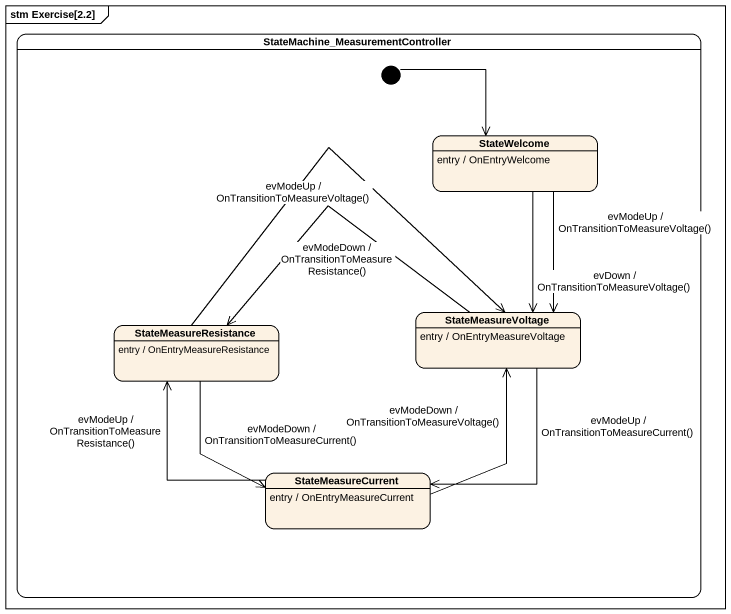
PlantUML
@startuml
mainframe stm Exercise[2.2]
hide empty description
state "StateMachine_MeasurementController" as StateMachine {
  state StateWelcome
  StateWelcome : entry / OnEntryWelcome
  state StateMeasureResistance
  StateMeasureResistance : entry / OnEntryMeasureResistance
  state StateMeasureVoltage
  StateMeasureVoltage : entry / OnEntryMeasureVoltage
  state StateMeasureCurrent
  StateMeasureCurrent : entry / OnEntryMeasureCurrent
  [*] --> StateWelcome
}
StateWelcome --> StateMeasureVoltage : evModeUp / OnTransitionToMeasureVoltage()
StateWelcome --> StateMeasureVoltage : evDown / OnTransitionToMeasureVoltage()
StateMeasureResistance -right-> StateMeasureVoltage : evModeUp / OnTransitionToMeasureVoltage()
StateMeasureResistance --> StateMeasureCurrent : evModeDown / OnTransitionToMeasureCurrent()
StateMeasureVoltage -left-> StateMeasureResistance : evModeDown / OnTransitionToMeasureResistance()
StateMeasureVoltage --> StateMeasureCurrent : evModeUp / OnTransitionToMeasureCurrent()
StateMeasureCurrent -up-> StateMeasureResistance : evModeUp / OnTransitionToMeasureResistance()
StateMeasureCurrent -up-> StateMeasureVoltage : evModeDown / OnTransitionToMeasureVoltage()
@enduml
